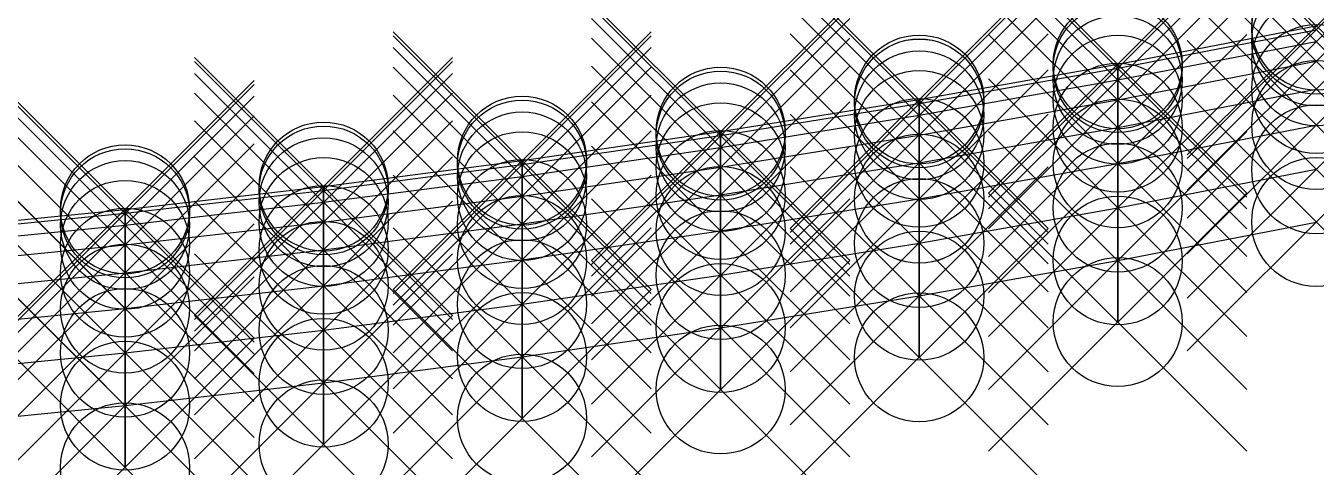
# Model space of a CAD drawing. Header units: inches. Extents: x 0.5 to 40.5, y -2.1 to 1.9.
# Drawn here: x 30.5 to 40.5, y -1.56 to 1.87 of the extents above; entities that cross this region are included whole.
import ezdxf

# ---------------------------------------------------------------- set-up
doc = ezdxf.new("R2010")
doc.units = ezdxf.units.IN
doc.header["$MEASUREMENT"] = 0
doc.header["$PDMODE"] = 35
for name, color, linetype in [('MF_horizontal', 104, 'Continuous'), ('MF_vertical', 44, 'Continuous'), ('NF_Glassload', 150, 'Continuous'), ('NF_RestraintsXYZ', 70, 'Continuous'), ('NF_Windload_01', 40, 'Continuous'), ('NF_Windload_02', 40, 'Continuous'), ('NF_Windload_03', 40, 'Continuous'), ('NF_Windload_04', 40, 'Continuous'), ('NF_Windload_05', 40, 'Continuous'), ('NF_Windload_06', 40, 'Continuous'), ('NF_Windload_07', 40, 'Continuous'), ('NF_Windload_08', 40, 'Continuous'), ('NF_Windload_09', 40, 'Continuous'), ('NF_Windload_10', 40, 'Continuous'), ('NF_Windload_11', 40, 'Continuous'), ('NF_Windload_12', 40, 'Continuous'), ('NF_Windload_13', 40, 'Continuous'), ('NF_Windload_14', 40, 'Continuous'), ('NF_Windload_15', 40, 'Continuous')]:
    doc.layers.add(name, color=color, linetype=linetype)

msp = doc.modelspace()

# ---------------------------------------------------------------- linework, layer by layer
for p, q in [((38.96139655043146, 1.56794819336186, 12.5), (40.4998580888929, 1.866313794463173, 12.5)), ((38.96139655043146, 1.537458772053941, 10.9375), (40.49985808889291, 1.835824373155251, 10.9375)), ((38.96139655043146, 1.537453725637767, 14.0625), (40.49985808889291, 1.83581932673908, 14.0625)), ((38.96139655043146, 1.445813541401176, 9.375), (40.49985808889291, 1.744179142502489, 9.375)), ((38.96139655043146, 1.445808496052049, 15.625), (40.4998580888929, 1.74417409715336, 15.625)), ((37.42293501196992, 1.294278025948638, 12.5), (38.96139655043146, 1.56794819336186, 12.5)), ((37.42293501196992, 1.263788604640718, 10.9375), (38.96139655043146, 1.537458772053941, 10.9375)), ((37.42293501196992, 1.263783558224545, 14.0625), (38.96139655043146, 1.537453725637767, 14.0625)), ((38.96139655043146, 1.292504847512394, 17.1875), (40.4998580888929, 1.590870448613704, 17.1875)), ((38.96139655043146, 1.292500197005294, 7.812499999999999), (40.49985808889291, 1.590865798106607, 7.812499999999998)), ((38.96139655043146, 1.537453725637767, 14.0625), (38.96139655043146, 1.56794819336186, 12.5)), ((38.96139655043146, 1.56794819336186, 12.5), (38.96139655043146, 1.537458772053941, 10.9375)), ((38.96139655043146, 1.537458772053941, 10.9375), (38.96139655043146, 1.445813541401176, 9.375)), ((38.96139655043146, 1.445808496052049, 15.625), (38.96139655043146, 1.537453725637767, 14.0625)), ((37.42293501196992, 1.172143373987954, 9.375), (38.96139655043146, 1.445813541401176, 9.375)), ((37.42293501196992, 1.172138328638827, 15.625), (38.96139655043146, 1.445808496052049, 15.625)), ((38.96139655043146, 1.445813541401176, 9.375), (38.96139655043146, 1.292500197005294, 7.812499999999999)), ((38.96139655043146, 1.292504847512394, 17.1875), (38.96139655043146, 1.445808496052049, 15.625)), ((38.96139655043146, 1.076859971312586, 18.75), (40.4998580888929, 1.375225572413927, 18.74999999999999)), ((38.96139655043146, 1.076840141454617, 6.249999999999998), (40.49985808889291, 1.375205742555961, 6.250000000000003)), ((35.88447347350839, 1.045066440858687, 12.5), (37.42293501196992, 1.294278025948638, 12.5)), ((35.88447347350838, 1.014577019550763, 10.9375), (37.42293501196992, 1.263788604640718, 10.9375)), ((35.88447347350839, 1.014571973134594, 14.0625), (37.42293501196992, 1.263783558224545, 14.0625)), ((37.42293501196992, 1.263783558224545, 14.0625), (37.42293501196992, 1.294278025948638, 12.5)), ((37.42293501196992, 1.294278025948638, 12.5), (37.42293501196992, 1.263788604640718, 10.9375)), ((37.42293501196991, 1.01883468009917, 17.1875), (38.96139655043146, 1.292504847512394, 17.1875)), ((37.42293501196992, 1.018830029592071, 7.812499999999998), (38.96139655043146, 1.292500197005294, 7.812499999999999)), ((37.42293501196992, 1.263788604640718, 10.9375), (37.42293501196992, 1.172143373987954, 9.375)), ((37.42293501196992, 1.172138328638827, 15.625), (37.42293501196992, 1.263783558224545, 14.0625)), ((38.96139655043146, 1.076859971312586, 18.75), (38.96139655043146, 1.292504847512394, 17.1875)), ((38.96139655043146, 1.292500197005294, 7.812499999999999), (38.96139655043146, 1.076840141454617, 6.249999999999998)), ((35.88447347350839, 0.9229317888979998, 9.375), (37.42293501196992, 1.172143373987954, 9.375)), ((35.88447347350839, 0.9229267435488743, 15.625), (37.42293501196992, 1.172138328638827, 15.625)), ((37.42293501196992, 1.172143373987954, 9.375), (37.42293501196992, 1.018830029592071, 7.812499999999998)), ((37.42293501196991, 1.01883468009917, 17.1875), (37.42293501196992, 1.172138328638827, 15.625)), ((34.34601193504683, 0.8201076737447248, 12.5), (35.88447347350839, 1.045066440858687, 12.5)), ((34.34601193504683, 0.7896182524368023, 10.9375), (35.88447347350838, 1.014577019550763, 10.9375)), ((34.34601193504683, 0.7896132060206338, 14.0625), (35.88447347350839, 1.014571973134594, 14.0625)), ((35.88447347350839, 1.014571973134594, 14.0625), (35.88447347350839, 1.045066440858687, 12.5)), ((35.88447347350839, 1.045066440858687, 12.5), (35.88447347350838, 1.014577019550763, 10.9375)), ((35.88447347350839, 0.7696230950092189, 17.1875), (37.42293501196991, 1.01883468009917, 17.1875)), ((35.88447347350837, 0.7696184445021175, 7.812499999999999), (37.42293501196992, 1.018830029592071, 7.812499999999998)), ((35.88447347350838, 1.014577019550763, 10.9375), (35.88447347350839, 0.9229317888979998, 9.375)), ((35.88447347350839, 0.9229267435488743, 15.625), (35.88447347350839, 1.014571973134594, 14.0625)), ((37.42293501196992, 0.8031898038993666, 18.75), (38.96139655043146, 1.076859971312586, 18.75)), ((37.42293501196992, 0.8031699740413968, 6.25), (38.96139655043146, 1.076840141454617, 6.249999999999998)), ((37.42293501196992, 0.8031898038993666, 18.75), (37.42293501196991, 1.01883468009917, 17.1875)), ((37.42293501196992, 1.018830029592071, 7.812499999999998), (37.42293501196992, 0.8031699740413968, 6.25)), ((38.96139655043146, 0.7980870837233455, 20.3125), (40.4998580888929, 1.09645268482489, 20.31249999999996)), ((38.96139655043146, 0.7980591953134807, 4.6875), (40.49985808889291, 1.096424796415021, 4.687500000000044)), ((38.96139655043146, 0.7980870837233455, 20.3125), (38.96139655043146, 1.076859971312586, 18.75)), ((38.96139655043146, 1.076840141454617, 6.249999999999998), (38.96139655043146, 0.7980591953134807, 4.6875)), ((34.34601193504683, 0.6979730217840401, 9.375), (35.88447347350839, 0.9229317888979998, 9.375)), ((34.34601193504683, 0.6979679764349135, 15.625), (35.88447347350839, 0.9229267435488743, 15.625)), ((35.88447347350839, 0.9229317888979998, 9.375), (35.88447347350837, 0.7696184445021175, 7.812499999999999)), ((35.88447347350839, 0.7696230950092189, 17.1875), (35.88447347350839, 0.9229267435488743, 15.625)), ((32.80755039658528, 0.6192258508991032, 12.5), (34.34601193504683, 0.8201076737447248, 12.5)), ((34.34601193504683, 0.7896132060206338, 14.0625), (34.34601193504683, 0.8201076737447248, 12.5)), ((34.34601193504683, 0.8201076737447248, 12.5), (34.34601193504683, 0.7896182524368023, 10.9375)), ((35.88447347350839, 0.5539782188094098, 18.75), (37.42293501196992, 0.8031898038993666, 18.75)), ((35.88447347350838, 0.5539583889514424, 6.249999999999999), (37.42293501196992, 0.8031699740413968, 6.25)), ((37.42293501196992, 0.5244169163101232, 20.3125), (37.42293501196992, 0.8031898038993666, 18.75)), ((37.42293501196992, 0.8031699740413968, 6.25), (37.42293501196992, 0.5243890279002585, 4.6875)), ((32.80755039658528, 0.5887364295911818, 10.9375), (34.34601193504683, 0.7896182524368023, 10.9375)), ((32.80755039658528, 0.5887313831750105, 14.0625), (34.34601193504683, 0.7896132060206338, 14.0625)), ((34.34601193504683, 0.7896182524368023, 10.9375), (34.34601193504683, 0.6979730217840401, 9.375)), ((34.34601193504683, 0.6979679764349135, 15.625), (34.34601193504683, 0.7896132060206338, 14.0625)), ((34.34601193504683, 0.5446643278952559, 17.1875), (35.88447347350839, 0.7696230950092189, 17.1875)), ((34.34601193504683, 0.5446596773881578, 7.812499999999999), (35.88447347350837, 0.7696184445021175, 7.812499999999999)), ((35.88447347350839, 0.5539782188094098, 18.75), (35.88447347350839, 0.7696230950092189, 17.1875)), ((35.88447347350837, 0.7696184445021175, 7.812499999999999), (35.88447347350838, 0.5539583889514424, 6.249999999999999)), ((37.42293501196992, 0.5244169163101232, 20.3125), (38.96139655043146, 0.7980870837233455, 20.3125)), ((37.42293501196992, 0.5243890279002585, 4.6875), (38.96139655043146, 0.7980591953134807, 4.6875)), ((38.96139655043146, 0.4549409035516148, 21.875), (38.96139655043146, 0.7980870837233455, 20.3125)), ((38.96139655043146, 0.7980591953134807, 4.6875), (38.96139655043146, 0.4549175643525927, 3.125)), ((38.96139655043146, 0.4549409035516148, 21.875), (40.4998580888929, 0.7533065046533503, 21.87499999999991)), ((38.96139655043146, 0.4549175643525927, 3.125), (40.4998580888929, 0.7532831654543243, 3.125000000000096)), ((31.26908885812373, 0.4422739681966826, 12.5), (32.80755039658528, 0.6192258508991032, 12.5)), ((32.80755039658528, 0.4970911989384164, 9.375), (34.34601193504683, 0.6979730217840401, 9.375)), ((32.80755039658528, 0.4970861535892905, 15.625), (34.34601193504683, 0.6979679764349135, 15.625)), ((32.80755039658528, 0.5887313831750105, 14.0625), (32.80755039658528, 0.6192258508991032, 12.5)), ((32.80755039658528, 0.6192258508991032, 12.5), (32.80755039658528, 0.5887364295911818, 10.9375)), ((34.34601193504683, 0.6979730217840401, 9.375), (34.34601193504683, 0.5446596773881578, 7.812499999999999)), ((34.34601193504683, 0.5446643278952559, 17.1875), (34.34601193504683, 0.6979679764349135, 15.625)), ((31.26908885812372, 0.4117845468887602, 10.9375), (32.80755039658528, 0.5887364295911818, 10.9375)), ((31.26908885812373, 0.4117795004725913, 14.0625), (32.80755039658528, 0.5887313831750105, 14.0625)), ((32.80755039658528, 0.5887364295911818, 10.9375), (32.80755039658528, 0.4970911989384164, 9.375)), ((32.80755039658528, 0.4970861535892905, 15.625), (32.80755039658528, 0.5887313831750105, 14.0625)), ((32.80755039658528, 0.3437825050496358, 17.1875), (34.34601193504683, 0.5446643278952559, 17.1875)), ((32.80755039658528, 0.3437778545425361, 7.8125), (34.34601193504683, 0.5446596773881578, 7.812499999999999)), ((34.34601193504683, 0.32901945169545, 18.75), (35.88447347350839, 0.5539782188094098, 18.75)), ((34.34601193504683, 0.3289996218374797, 6.249999999999999), (35.88447347350838, 0.5539583889514424, 6.249999999999999)), ((34.34601193504683, 0.32901945169545, 18.75), (34.34601193504683, 0.5446643278952559, 17.1875)), ((34.34601193504683, 0.5446596773881578, 7.812499999999999), (34.34601193504683, 0.3289996218374797, 6.249999999999999)), ((35.88447347350839, 0.275205331220169, 20.3125), (35.88447347350839, 0.5539782188094098, 18.75)), ((35.88447347350838, 0.5539583889514424, 6.249999999999999), (35.88447347350839, 0.2751774428103037, 4.6875)), ((35.88447347350839, 0.275205331220169, 20.3125), (37.42293501196992, 0.5244169163101232, 20.3125)), ((35.88447347350839, 0.2751774428103037, 4.6875), (37.42293501196992, 0.5243890279002585, 4.6875)), ((37.42293501196992, 0.1812707361383916, 21.875), (37.42293501196992, 0.5244169163101232, 20.3125)), ((37.42293501196992, 0.5243890279002585, 4.6875), (37.42293501196992, 0.1812473969393699, 3.125)), ((29.73062731966219, 0.289133032463437, 12.5), (31.26908885812373, 0.4422739681966826, 12.5)), ((29.7306273196622, 0.2586436111555166, 10.9375), (31.26908885812372, 0.4117845468887602, 10.9375)), ((29.73062731966219, 0.2586385647393453, 14.0625), (31.26908885812373, 0.4117795004725913, 14.0625)), ((31.26908885812373, 0.3201393162359969, 9.375), (32.80755039658528, 0.4970911989384164, 9.375)), ((31.26908885812373, 0.3201342708868723, 15.625), (32.80755039658528, 0.4970861535892905, 15.625)), ((31.26908885812373, 0.4117795004725913, 14.0625), (31.26908885812373, 0.4422739681966826, 12.5)), ((31.26908885812373, 0.4422739681966826, 12.5), (31.26908885812372, 0.4117845468887602, 10.9375)), ((31.26908885812372, 0.4117845468887602, 10.9375), (31.26908885812373, 0.3201393162359969, 9.375)), ((31.26908885812373, 0.3201342708868723, 15.625), (31.26908885812373, 0.4117795004725913, 14.0625)), ((32.80755039658528, 0.4970911989384164, 9.375), (32.80755039658528, 0.3437778545425361, 7.8125)), ((32.80755039658528, 0.3437825050496358, 17.1875), (32.80755039658528, 0.4970861535892905, 15.625)), ((37.42293501196992, 0.1812707361383916, 21.875), (38.96139655043146, 0.4549409035516148, 21.875)), ((37.42293501196992, 0.1812473969393699, 3.125), (38.96139655043146, 0.4549175643525927, 3.125)), ((38.96139655043146, 0.045632770795052, 23.4375), (38.96139655043146, 0.4549409035516148, 21.875)), ((38.96139655043146, 0.4549175643525927, 3.125), (38.96139655043146, 0.0456232232258053, 1.5625)), ((29.73062731966219, 0.1669983805027535, 9.375000000000002), (31.26908885812373, 0.3201393162359969, 9.375)), ((29.73062731966219, 0.1669933351536277, 15.625), (31.26908885812373, 0.3201342708868723, 15.625)), ((31.26908885812373, 0.1668306223472151, 17.1875), (32.80755039658528, 0.3437825050496358, 17.1875)), ((31.26908885812372, 0.166825971840116, 7.8125), (32.80755039658528, 0.3437778545425361, 7.8125)), ((31.26908885812373, 0.3201393162359969, 9.375), (31.26908885812372, 0.166825971840116, 7.8125)), ((31.26908885812373, 0.1668306223472151, 17.1875), (31.26908885812373, 0.3201342708868723, 15.625)), ((32.80755039658528, 0.1281376288498285, 18.75), (32.80755039658528, 0.3437825050496358, 17.1875)), ((32.80755039658528, 0.3437778545425361, 7.8125), (32.80755039658527, 0.1281177989918588, 6.249999999999998)), ((32.80755039658528, 0.1281376288498285, 18.75), (34.34601193504683, 0.32901945169545, 18.75)), ((32.80755039658527, 0.1281177989918588, 6.249999999999998), (34.34601193504683, 0.3289996218374797, 6.249999999999999)), ((34.34601193504683, 0.0502465641062075, 20.3125), (34.34601193504683, 0.32901945169545, 18.75)), ((34.34601193504683, 0.3289996218374797, 6.249999999999999), (34.34601193504683, 0.0502186756963428, 4.6875)), ((38.96139655043146, 0.045632770795052, 23.4375), (40.4998580888929, 0.3439983718965165, 23.43749999999996)), ((38.96139655043146, 0.0456232232258053, 1.5625), (40.4998580888929, 0.34398882432727, 1.562500000000041)), ((34.34601193504683, 0.0502465641062075, 20.3125), (35.88447347350839, 0.275205331220169, 20.3125)), ((34.34601193504683, 0.0502186756963428, 4.6875), (35.88447347350839, 0.2751774428103037, 4.6875)), ((35.88447347350839, -0.0679408489515598, 21.875), (35.88447347350839, 0.275205331220169, 20.3125)), ((35.88447347350839, 0.2751774428103037, 4.6875), (35.88447347350839, -0.0679641881505864, 3.125)), ((29.73062731966219, 0.013689686613969, 17.1875), (31.26908885812373, 0.1668306223472151, 17.1875)), ((29.73062731966219, 0.0136850361068715, 7.8125), (31.26908885812372, 0.166825971840116, 7.8125)), ((31.26908885812373, -0.0488142538525915, 18.74999999999999), (31.26908885812373, 0.1668306223472151, 17.1875)), ((31.26908885812372, 0.166825971840116, 7.8125), (31.26908885812373, -0.0488340837105612, 6.249999999999999)), ((31.26908885812373, -0.0488142538525915, 18.74999999999999), (32.80755039658528, 0.1281376288498285, 18.75)), ((31.26908885812373, -0.0488340837105612, 6.249999999999999), (32.80755039658527, 0.1281177989918588, 6.249999999999998)), ((32.80755039658528, -0.1506352587394131, 20.3125), (32.80755039658528, 0.1281376288498285, 18.75)), ((32.80755039658527, 0.1281177989918588, 6.249999999999998), (32.80755039658528, -0.1506631471492787, 4.687499999999998)), ((35.88447347350839, -0.0679408489515598, 21.875), (37.42293501196992, 0.1812707361383916, 21.875)), ((35.88447347350839, -0.0679641881505864, 3.125), (37.42293501196992, 0.1812473969393699, 3.125)), ((37.42293501196992, -0.2280373966181715, 23.4375), (37.42293501196992, 0.1812707361383916, 21.875)), ((37.42293501196992, 0.1812473969393699, 3.125), (37.42293501196992, -0.2280469441874174, 1.5625)), ((32.80755039658528, -0.1506352587394131, 20.3125), (34.34601193504683, 0.0502465641062075, 20.3125)), ((32.80755039658528, -0.1506631471492787, 4.687499999999998), (34.34601193504683, 0.0502186756963428, 4.6875)), ((34.34601193504683, -0.2928996160655232, 21.875), (34.34601193504683, 0.0502465641062075, 20.3125)), ((34.34601193504683, 0.0502186756963428, 4.6875), (34.34601193504682, -0.2929229552645487, 3.125)), ((37.42293501196992, -0.2280373966181715, 23.4375), (38.96139655043146, 0.045632770795052, 23.4375)), ((37.42293501196992, -0.2280469441874174, 1.5625), (38.96139655043146, 0.0456232232258053, 1.5625)), ((38.96139655043146, -0.4322434676062902, 25), (38.96139655043146, 0.045632770795052, 23.4375)), ((38.96139655043146, 0.0456232232258053, 1.5625), (38.96139655043146, -0.4322434676062875)), ((29.73062731966218, -0.2019551895858363, 18.75), (31.26908885812373, -0.0488142538525915, 18.74999999999999)), ((29.73062731966218, -0.2019750194438064, 6.249999999999998), (31.26908885812373, -0.0488340837105612, 6.249999999999999)), ((31.26908885812373, -0.3275871414418324, 20.3125), (31.26908885812373, -0.0488142538525915, 18.74999999999999)), ((31.26908885812373, -0.0488340837105612, 6.249999999999999), (31.26908885812373, -0.3276150298516996, 4.6875)), ((34.34601193504683, -0.2928996160655232, 21.875), (35.88447347350839, -0.0679408489515598, 21.875)), ((34.34601193504682, -0.2929229552645487, 3.125), (35.88447347350839, -0.0679641881505864, 3.125)), ((35.88447347350839, -0.4772489817081271, 23.4375), (35.88447347350839, -0.0679408489515598, 21.875)), ((35.88447347350839, -0.0679641881505864, 3.125), (35.88447347350839, -0.4772585292773725, 1.5625)), ((31.26908885812373, -0.3275871414418324, 20.3125), (32.80755039658528, -0.1506352587394131, 20.3125)), ((31.26908885812373, -0.3276150298516996, 4.6875), (32.80755039658528, -0.1506631471492787, 4.687499999999998)), ((32.80755039658528, -0.4937814389111441, 21.875), (32.80755039658528, -0.1506352587394131, 20.3125)), ((32.80755039658528, -0.1506631471492787, 4.687499999999998), (32.80755039658528, -0.4938047781101693, 3.124999999999999)), ((32.80755039658528, -0.4937814389111441, 21.875), (34.34601193504683, -0.2928996160655232, 21.875)), ((32.80755039658528, -0.4938047781101693, 3.124999999999999), (34.34601193504682, -0.2929229552645487, 3.125)), ((34.34601193504683, -0.7022077488220883, 23.4375), (34.34601193504683, -0.2928996160655232, 21.875)), ((34.34601193504682, -0.2929229552645487, 3.125), (34.34601193504683, -0.7022172963913343, 1.562499999999999)), ((35.88447347350839, -0.4772489817081271, 23.4375), (37.42293501196992, -0.2280373966181715, 23.4375)), ((35.88447347350839, -0.4772585292773725, 1.5625), (37.42293501196992, -0.2280469441874174, 1.5625)), ((37.42293501196992, -0.7059136350195128, 25), (37.42293501196992, -0.2280373966181715, 23.4375)), ((37.42293501196992, -0.2280469441874174, 1.5625), (37.42293501196992, -0.7059136350195117)), ((29.73062731966219, -0.4807280771750792, 20.3125), (31.26908885812373, -0.3275871414418324, 20.3125)), ((29.73062731966218, -0.4807559655849453, 4.687499999999999), (31.26908885812373, -0.3276150298516996, 4.6875)), ((31.26908885812373, -0.670733321613565, 21.875), (31.26908885812373, -0.3275871414418324, 20.3125)), ((31.26908885812373, -0.3276150298516996, 4.6875), (31.26908885812373, -0.670756660812589, 3.125)), ((31.26908885812373, -0.670733321613565, 21.875), (32.80755039658528, -0.4937814389111441, 21.875)), ((31.26908885812373, -0.670756660812589, 3.125), (32.80755039658528, -0.4938047781101693, 3.124999999999999)), ((32.80755039658528, -0.9030895716677081, 23.4375), (32.80755039658528, -0.4937814389111441, 21.875)), ((32.80755039658528, -0.4938047781101693, 3.124999999999999), (32.80755039658528, -0.9030991192369551, 1.562499999999999)), ((34.34601193504683, -0.7022077488220883, 23.4375), (35.88447347350839, -0.4772489817081271, 23.4375)), ((34.34601193504683, -0.7022172963913343, 1.562499999999999), (35.88447347350839, -0.4772585292773725, 1.5625)), ((35.88447347350839, -0.9551252201094687, 25), (35.88447347350839, -0.4772489817081271, 23.4375)), ((35.88447347350839, -0.4772585292773725, 1.5625), (35.88447347350839, -0.9551252201094671)), ((29.73062731966219, -0.8238742573468075, 21.875), (31.26908885812373, -0.670733321613565, 21.875)), ((29.73062731966218, -0.8238975965458347, 3.125), (31.26908885812373, -0.670756660812589, 3.125)), ((31.26908885812373, -1.080041454370129, 23.4375), (31.26908885812373, -0.670733321613565, 21.875)), ((31.26908885812373, -0.670756660812589, 3.125), (31.26908885812372, -1.080051001939375, 1.562499999999999)), ((32.80755039658528, -0.9030895716677081, 23.4375), (34.34601193504683, -0.7022077488220883, 23.4375)), ((32.80755039658528, -0.9030991192369551, 1.562499999999999), (34.34601193504683, -0.7022172963913343, 1.562499999999999)), ((34.34601193504684, -1.18008398722343, 25), (34.34601193504683, -0.7022077488220883, 23.4375)), ((34.34601193504683, -0.7022172963913343, 1.562499999999999), (34.34601193504683, -1.180083987223428)), ((31.26908885812373, -1.080041454370129, 23.4375), (32.80755039658528, -0.9030895716677081, 23.4375)), ((31.26908885812372, -1.080051001939375, 1.562499999999999), (32.80755039658528, -0.9030991192369551, 1.562499999999999)), ((32.80755039658528, -1.380965810069051, 25), (32.80755039658528, -0.9030895716677081, 23.4375)), ((32.80755039658528, -0.9030991192369551, 1.562499999999999), (32.80755039658527, -1.38096581006905)), ((29.73062731966219, -1.233182390103371, 23.4375), (31.26908885812373, -1.080041454370129, 23.4375)), ((29.73062731966219, -1.233191937672621, 1.562499999999999), (31.26908885812372, -1.080051001939375, 1.562499999999999)), ((31.26908885812373, -1.557917692771471, 25), (31.26908885812373, -1.080041454370129, 23.4375)), ((31.26908885812372, -1.080051001939375, 1.562499999999999), (31.26908885812373, -1.557917692771471))]:
    msp.add_line(p, q)
at = {"layer": 'MF_horizontal'}
for p, q in [((38.96139655043146, 1.567948193361872, 12.5), (40.49985808889289, 1.866313794463185, 12.5)), ((38.96139655043146, 1.537458772053953, 10.9375), (40.49985808889291, 1.835824373155263, 10.9375)), ((38.96139655043146, 1.53745372563778, 14.0625), (40.49985808889289, 1.835819326739092, 14.0625)), ((38.96139655043146, 1.445813541401188, 9.375), (40.49985808889291, 1.744179142502501, 9.375)), ((38.96139655043146, 1.445808496052061, 15.625), (40.49985808889289, 1.744174097153373, 15.625)), ((37.42293501196992, 1.29427802594865, 12.5), (38.96139655043146, 1.567948193361872, 12.5)), ((37.42293501196992, 1.26378860464073, 10.9375), (38.96139655043146, 1.537458772053953, 10.9375)), ((37.42293501196992, 1.263783558224558, 14.0625), (38.96139655043146, 1.53745372563778, 14.0625)), ((38.96139655043146, 1.292504847512406, 17.1875), (40.49985808889289, 1.590870448613716, 17.1875)), ((38.96139655043146, 1.292500197005306, 7.812499999999999), (40.49985808889291, 1.590865798106619, 7.812499999999998)), ((37.42293501196992, 1.172143373987966, 9.375), (38.96139655043146, 1.445813541401188, 9.375)), ((37.42293501196992, 1.172138328638839, 15.625), (38.96139655043146, 1.445808496052061, 15.625)), ((38.96139655043146, 1.076859971312598, 18.75), (40.49985808889289, 1.375225572413939, 18.74999999999999)), ((38.96139655043146, 1.076840141454629, 6.249999999999998), (40.49985808889289, 1.375205742555973, 6.250000000000003)), ((35.8844734735084, 1.045066440858699, 12.5), (37.42293501196992, 1.29427802594865, 12.5)), ((35.88447347350836, 1.014577019550775, 10.9375), (37.42293501196992, 1.26378860464073, 10.9375)), ((35.8844734735084, 1.014571973134607, 14.0625), (37.42293501196992, 1.263783558224558, 14.0625)), ((37.42293501196992, 1.018834680099182, 17.1875), (38.96139655043146, 1.292504847512406, 17.1875)), ((37.42293501196992, 1.018830029592083, 7.812499999999998), (38.96139655043146, 1.292500197005306, 7.812499999999999)), ((35.8844734735084, 0.9229317888980121, 9.375), (37.42293501196992, 1.172143373987966, 9.375)), ((35.8844734735084, 0.9229267435488866, 15.625), (37.42293501196992, 1.172138328638839, 15.625)), ((34.34601193504682, 0.8201076737447371, 12.5), (35.8844734735084, 1.045066440858699, 12.5)), ((34.34601193504682, 0.7896182524368145, 10.9375), (35.88447347350836, 1.014577019550775, 10.9375)), ((34.34601193504682, 0.789613206020646, 14.0625), (35.8844734735084, 1.014571973134607, 14.0625)), ((35.8844734735084, 0.7696230950092311, 17.1875), (37.42293501196992, 1.018834680099182, 17.1875)), ((35.88447347350836, 0.7696184445021297, 7.812499999999999), (37.42293501196992, 1.018830029592083, 7.812499999999998)), ((37.42293501196992, 0.8031898038993789, 18.75), (38.96139655043146, 1.076859971312598, 18.75)), ((37.42293501196992, 0.803169974041409, 6.25), (38.96139655043146, 1.076840141454629, 6.249999999999998)), ((38.96139655043146, 0.7980870837233577, 20.3125), (40.49985808889289, 1.096452684824902, 20.31249999999996)), ((38.96139655043146, 0.7980591953134929, 4.6875), (40.49985808889291, 1.096424796415033, 4.687500000000044)), ((34.34601193504682, 0.6979730217840523, 9.375), (35.8844734735084, 0.9229317888980121, 9.375)), ((34.34601193504682, 0.6979679764349257, 15.625), (35.8844734735084, 0.9229267435488866, 15.625)), ((32.80755039658527, 0.6192258508991153, 12.5), (34.34601193504682, 0.8201076737447371, 12.5)), ((35.8844734735084, 0.553978218809422, 18.75), (37.42293501196992, 0.8031898038993789, 18.75)), ((35.88447347350836, 0.5539583889514546, 6.249999999999999), (37.42293501196992, 0.803169974041409, 6.25)), ((32.80755039658527, 0.588736429591194, 10.9375), (34.34601193504682, 0.7896182524368145, 10.9375)), ((32.80755039658527, 0.5887313831750227, 14.0625), (34.34601193504682, 0.789613206020646, 14.0625)), ((34.34601193504682, 0.5446643278952682, 17.1875), (35.8844734735084, 0.7696230950092311, 17.1875)), ((34.34601193504682, 0.54465967738817, 7.812499999999999), (35.88447347350836, 0.7696184445021297, 7.812499999999999)), ((37.42293501196992, 0.5244169163101354, 20.3125), (38.96139655043146, 0.7980870837233577, 20.3125)), ((37.42293501196992, 0.5243890279002708, 4.6875), (38.96139655043146, 0.7980591953134929, 4.6875)), ((38.96139655043146, 0.454940903551627, 21.875), (40.49985808889289, 0.7533065046533625, 21.87499999999991)), ((38.96139655043146, 0.4549175643526049, 3.125), (40.49985808889289, 0.7532831654543366, 3.125000000000096)), ((31.26908885812373, 0.4422739681966949, 12.5), (32.80755039658527, 0.6192258508991153, 12.5)), ((32.80755039658527, 0.4970911989384286, 9.375), (34.34601193504682, 0.6979730217840523, 9.375)), ((32.80755039658527, 0.4970861535893027, 15.625), (34.34601193504682, 0.6979679764349257, 15.625)), ((31.26908885812373, 0.4117845468887725, 10.9375), (32.80755039658527, 0.588736429591194, 10.9375)), ((31.26908885812373, 0.4117795004726035, 14.0625), (32.80755039658527, 0.5887313831750227, 14.0625)), ((32.80755039658527, 0.343782505049648, 17.1875), (34.34601193504682, 0.5446643278952682, 17.1875)), ((32.80755039658527, 0.3437778545425483, 7.8125), (34.34601193504682, 0.54465967738817, 7.812499999999999)), ((34.34601193504682, 0.3290194516954622, 18.75), (35.8844734735084, 0.553978218809422, 18.75)), ((34.34601193504682, 0.3289996218374918, 6.249999999999999), (35.88447347350836, 0.5539583889514546, 6.249999999999999)), ((35.8844734735084, 0.2752053312201812, 20.3125), (37.42293501196992, 0.5244169163101354, 20.3125)), ((35.8844734735084, 0.2751774428103158, 4.6875), (37.42293501196992, 0.5243890279002708, 4.6875)), ((29.73062731966218, 0.2891330324634491, 12.5), (31.26908885812373, 0.4422739681966949, 12.5)), ((29.73062731966221, 0.2586436111555288, 10.9375), (31.26908885812373, 0.4117845468887725, 10.9375)), ((29.73062731966218, 0.2586385647393575, 14.0625), (31.26908885812373, 0.4117795004726035, 14.0625)), ((31.26908885812373, 0.3201393162360091, 9.375), (32.80755039658527, 0.4970911989384286, 9.375)), ((31.26908885812373, 0.3201342708868845, 15.625), (32.80755039658527, 0.4970861535893027, 15.625)), ((37.42293501196992, 0.1812707361384038, 21.875), (38.96139655043146, 0.454940903551627, 21.875)), ((37.42293501196992, 0.181247396939382, 3.125), (38.96139655043146, 0.4549175643526049, 3.125)), ((29.73062731966218, 0.1669983805027657, 9.375000000000002), (31.26908885812373, 0.3201393162360091, 9.375)), ((29.73062731966218, 0.1669933351536399, 15.625), (31.26908885812373, 0.3201342708868845, 15.625)), ((31.26908885812373, 0.1668306223472273, 17.1875), (32.80755039658527, 0.343782505049648, 17.1875)), ((31.26908885812373, 0.1668259718401282, 7.8125), (32.80755039658527, 0.3437778545425483, 7.8125)), ((32.80755039658527, 0.1281376288498407, 18.75), (34.34601193504682, 0.3290194516954622, 18.75)), ((32.80755039658527, 0.128117798991871, 6.249999999999998), (34.34601193504682, 0.3289996218374918, 6.249999999999999)), ((38.96139655043146, 0.0456327707950642, 23.4375), (40.49985808889289, 0.3439983718965287, 23.43749999999996)), ((38.96139655043146, 0.0456232232258175, 1.5625), (40.49985808889289, 0.3439888243272822, 1.562500000000041)), ((34.34601193504682, 0.0502465641062196, 20.3125), (35.8844734735084, 0.2752053312201812, 20.3125)), ((34.34601193504682, 0.050218675696355, 4.6875), (35.8844734735084, 0.2751774428103158, 4.6875)), ((29.73062731966218, 0.0136896866139811, 17.1875), (31.26908885812373, 0.1668306223472273, 17.1875)), ((29.73062731966218, 0.0136850361068837, 7.8125), (31.26908885812373, 0.1668259718401282, 7.8125)), ((31.26908885812373, -0.0488142538525793, 18.74999999999999), (32.80755039658527, 0.1281376288498407, 18.75)), ((31.26908885812373, -0.048834083710549, 6.249999999999999), (32.80755039658527, 0.128117798991871, 6.249999999999998)), ((35.8844734735084, -0.0679408489515476, 21.875), (37.42293501196992, 0.1812707361384038, 21.875)), ((35.8844734735084, -0.0679641881505742, 3.125), (37.42293501196992, 0.181247396939382, 3.125)), ((32.80755039658527, -0.1506352587394009, 20.3125), (34.34601193504682, 0.0502465641062196, 20.3125)), ((32.80755039658527, -0.1506631471492665, 4.687499999999998), (34.34601193504682, 0.050218675696355, 4.6875)), ((37.42293501196992, -0.2280373966181593, 23.4375), (38.96139655043146, 0.0456327707950642, 23.4375)), ((37.42293501196992, -0.2280469441874052, 1.5625), (38.96139655043146, 0.0456232232258175, 1.5625)), ((29.73062731966218, -0.2019551895858241, 18.75), (31.26908885812373, -0.0488142538525793, 18.74999999999999)), ((29.73062731966218, -0.2019750194437942, 6.249999999999998), (31.26908885812373, -0.048834083710549, 6.249999999999999)), ((34.34601193504682, -0.2928996160655109, 21.875), (35.8844734735084, -0.0679408489515476, 21.875)), ((34.34601193504682, -0.2929229552645366, 3.125), (35.8844734735084, -0.0679641881505742, 3.125)), ((31.26908885812373, -0.3275871414418202, 20.3125), (32.80755039658527, -0.1506352587394009, 20.3125)), ((31.26908885812373, -0.3276150298516875, 4.6875), (32.80755039658527, -0.1506631471492665, 4.687499999999998)), ((32.80755039658527, -0.4937814389111319, 21.875), (34.34601193504682, -0.2928996160655109, 21.875)), ((32.80755039658527, -0.4938047781101571, 3.124999999999999), (34.34601193504682, -0.2929229552645366, 3.125)), ((35.8844734735084, -0.4772489817081148, 23.4375), (37.42293501196992, -0.2280373966181593, 23.4375)), ((35.8844734735084, -0.4772585292773602, 1.5625), (37.42293501196992, -0.2280469441874052, 1.5625)), ((29.73062731966218, -0.480728077175067, 20.3125), (31.26908885812373, -0.3275871414418202, 20.3125)), ((29.73062731966218, -0.4807559655849331, 4.687499999999999), (31.26908885812373, -0.3276150298516875, 4.6875)), ((31.26908885812373, -0.6707333216135528, 21.875), (32.80755039658527, -0.4937814389111319, 21.875)), ((31.26908885812373, -0.6707566608125767, 3.125), (32.80755039658527, -0.4938047781101571, 3.124999999999999)), ((34.34601193504682, -0.7022077488220761, 23.4375), (35.8844734735084, -0.4772489817081148, 23.4375)), ((34.34601193504682, -0.7022172963913222, 1.562499999999999), (35.8844734735084, -0.4772585292773602, 1.5625)), ((29.73062731966218, -0.8238742573467952, 21.875), (31.26908885812373, -0.6707333216135528, 21.875)), ((29.73062731966218, -0.8238975965458227, 3.125), (31.26908885812373, -0.6707566608125767, 3.125)), ((32.80755039658527, -0.9030895716676958, 23.4375), (34.34601193504682, -0.7022077488220761, 23.4375)), ((32.80755039658527, -0.9030991192369429, 1.562499999999999), (34.34601193504682, -0.7022172963913222, 1.562499999999999)), ((31.26908885812373, -1.080041454370117, 23.4375), (32.80755039658527, -0.9030895716676958, 23.4375)), ((31.26908885812373, -1.080051001939363, 1.562499999999999), (32.80755039658527, -0.9030991192369429, 1.562499999999999)), ((29.73062731966218, -1.233182390103359, 23.4375), (31.26908885812373, -1.080041454370117, 23.4375)), ((29.73062731966218, -1.233191937672609, 1.562499999999999), (31.26908885812373, -1.080051001939363, 1.562499999999999))]:
    msp.add_line(p, q, dxfattribs=at)
at = {"layer": 'MF_vertical'}
for p, q in [((38.96139655043146, 1.537453725637773, 14.0625), (38.96139655043146, 1.567948193361866, 12.5)), ((38.96139655043146, 1.567948193361866, 12.5), (38.96139655043146, 1.537458772053947, 10.9375)), ((38.96139655043146, 1.537458772053947, 10.9375), (38.96139655043146, 1.445813541401182, 9.375)), ((38.96139655043146, 1.445808496052055, 15.625), (38.96139655043146, 1.537453725637773, 14.0625)), ((38.96139655043146, 1.445813541401182, 9.375), (38.96139655043146, 1.2925001970053, 7.812499999999999)), ((38.96139655043146, 1.2925048475124, 17.1875), (38.96139655043146, 1.445808496052055, 15.625)), ((37.42293501196992, 1.263783558224551, 14.0625), (37.42293501196992, 1.294278025948644, 12.5)), ((37.42293501196992, 1.294278025948644, 12.5), (37.42293501196992, 1.263788604640724, 10.9375)), ((37.42293501196992, 1.263788604640724, 10.9375), (37.42293501196992, 1.17214337398796, 9.375)), ((37.42293501196992, 1.172138328638833, 15.625), (37.42293501196992, 1.263783558224551, 14.0625)), ((38.96139655043146, 1.076859971312592, 18.75), (38.96139655043146, 1.2925048475124, 17.1875)), ((38.96139655043146, 1.2925001970053, 7.812499999999999), (38.96139655043146, 1.076840141454623, 6.249999999999998)), ((37.42293501196992, 1.17214337398796, 9.375), (37.42293501196992, 1.018830029592077, 7.812499999999998)), ((37.42293501196992, 1.018834680099176, 17.1875), (37.42293501196992, 1.172138328638833, 15.625)), ((35.8844734735084, 1.0145719731346, 14.0625), (35.8844734735084, 1.045066440858693, 12.5)), ((35.8844734735084, 1.045066440858693, 12.5), (35.88447347350839, 1.014577019550769, 10.9375)), ((35.88447347350839, 1.014577019550769, 10.9375), (35.8844734735084, 0.9229317888980059, 9.375)), ((35.8844734735084, 0.9229267435488804, 15.625), (35.8844734735084, 1.0145719731346, 14.0625)), ((37.42293501196992, 0.8031898038993727, 18.75), (37.42293501196992, 1.018834680099176, 17.1875)), ((37.42293501196992, 1.018830029592077, 7.812499999999998), (37.42293501196992, 0.8031699740414028, 6.25)), ((38.96139655043146, 0.7980870837233515, 20.3125), (38.96139655043146, 1.076859971312592, 18.75)), ((38.96139655043146, 1.076840141454623, 6.249999999999998), (38.96139655043146, 0.7980591953134867, 4.6875)), ((35.8844734735084, 0.9229317888980059, 9.375), (35.88447347350837, 0.7696184445021235, 7.812499999999999)), ((35.8844734735084, 0.7696230950092249, 17.1875), (35.8844734735084, 0.9229267435488804, 15.625)), ((34.34601193504683, 0.7896132060206398, 14.0625), (34.34601193504683, 0.8201076737447309, 12.5)), ((34.34601193504683, 0.8201076737447309, 12.5), (34.34601193504683, 0.7896182524368083, 10.9375)), ((37.42293501196992, 0.5244169163101291, 20.3125), (37.42293501196992, 0.8031898038993727, 18.75)), ((37.42293501196992, 0.8031699740414028, 6.25), (37.42293501196992, 0.5243890279002646, 4.6875)), ((34.34601193504683, 0.7896182524368083, 10.9375), (34.34601193504683, 0.6979730217840461, 9.375)), ((34.34601193504683, 0.6979679764349195, 15.625), (34.34601193504683, 0.7896132060206398, 14.0625)), ((35.8844734735084, 0.5539782188094158, 18.75), (35.8844734735084, 0.7696230950092249, 17.1875)), ((35.88447347350837, 0.7696184445021235, 7.812499999999999), (35.88447347350839, 0.5539583889514484, 6.249999999999999)), ((38.96139655043146, 0.4549409035516208, 21.875), (38.96139655043146, 0.7980870837233515, 20.3125)), ((38.96139655043146, 0.7980591953134867, 4.6875), (38.96139655043146, 0.4549175643525987, 3.125)), ((32.80755039658528, 0.5887313831750165, 14.0625), (32.80755039658528, 0.6192258508991091, 12.5)), ((32.80755039658528, 0.6192258508991091, 12.5), (32.80755039658528, 0.5887364295911878, 10.9375)), ((34.34601193504683, 0.6979730217840461, 9.375), (34.34601193504683, 0.5446596773881638, 7.812499999999999)), ((34.34601193504683, 0.544664327895262, 17.1875), (34.34601193504683, 0.6979679764349195, 15.625)), ((32.80755039658528, 0.5887364295911878, 10.9375), (32.80755039658528, 0.4970911989384224, 9.375)), ((32.80755039658528, 0.4970861535892964, 15.625), (32.80755039658528, 0.5887313831750165, 14.0625)), ((34.34601193504683, 0.329019451695456, 18.75), (34.34601193504683, 0.544664327895262, 17.1875)), ((34.34601193504683, 0.5446596773881638, 7.812499999999999), (34.34601193504683, 0.3289996218374856, 6.249999999999999)), ((35.8844734735084, 0.275205331220175, 20.3125), (35.8844734735084, 0.5539782188094158, 18.75)), ((35.88447347350839, 0.5539583889514484, 6.249999999999999), (35.8844734735084, 0.2751774428103096, 4.6875)), ((37.42293501196992, 0.1812707361383976, 21.875), (37.42293501196992, 0.5244169163101291, 20.3125)), ((37.42293501196992, 0.5243890279002646, 4.6875), (37.42293501196992, 0.1812473969393759, 3.125)), ((31.26908885812373, 0.4117795004725973, 14.0625), (31.26908885812373, 0.4422739681966887, 12.5)), ((31.26908885812373, 0.4422739681966887, 12.5), (31.26908885812373, 0.4117845468887662, 10.9375)), ((31.26908885812373, 0.4117845468887662, 10.9375), (31.26908885812373, 0.3201393162360029, 9.375)), ((31.26908885812373, 0.3201342708868783, 15.625), (31.26908885812373, 0.4117795004725973, 14.0625)), ((32.80755039658528, 0.4970911989384224, 9.375), (32.80755039658528, 0.3437778545425422, 7.8125)), ((32.80755039658528, 0.3437825050496418, 17.1875), (32.80755039658528, 0.4970861535892964, 15.625)), ((38.96139655043146, 0.045632770795058, 23.4375), (38.96139655043146, 0.4549409035516208, 21.875)), ((38.96139655043146, 0.4549175643525987, 3.125), (38.96139655043146, 0.0456232232258113, 1.5625)), ((31.26908885812373, 0.3201393162360029, 9.375), (31.26908885812373, 0.1668259718401221, 7.8125)), ((31.26908885812373, 0.1668306223472211, 17.1875), (31.26908885812373, 0.3201342708868783, 15.625)), ((32.80755039658528, 0.1281376288498345, 18.75), (32.80755039658528, 0.3437825050496418, 17.1875)), ((32.80755039658528, 0.3437778545425422, 7.8125), (32.80755039658528, 0.1281177989918648, 6.249999999999998)), ((34.34601193504683, 0.0502465641062135, 20.3125), (34.34601193504683, 0.329019451695456, 18.75)), ((34.34601193504683, 0.3289996218374856, 6.249999999999999), (34.34601193504683, 0.0502186756963488, 4.6875)), ((35.8844734735084, -0.0679408489515538, 21.875), (35.8844734735084, 0.275205331220175, 20.3125)), ((35.8844734735084, 0.2751774428103096, 4.6875), (35.8844734735084, -0.0679641881505804, 3.125)), ((31.26908885812373, -0.0488142538525854, 18.74999999999999), (31.26908885812373, 0.1668306223472211, 17.1875)), ((31.26908885812373, 0.1668259718401221, 7.8125), (31.26908885812373, -0.0488340837105552, 6.249999999999999)), ((32.80755039658528, -0.1506352587394071, 20.3125), (32.80755039658528, 0.1281376288498345, 18.75)), ((32.80755039658528, 0.1281177989918648, 6.249999999999998), (32.80755039658528, -0.1506631471492726, 4.687499999999998)), ((37.42293501196992, -0.2280373966181655, 23.4375), (37.42293501196992, 0.1812707361383976, 21.875)), ((37.42293501196992, 0.1812473969393759, 3.125), (37.42293501196992, -0.2280469441874114, 1.5625)), ((34.34601193504683, -0.2928996160655172, 21.875), (34.34601193504683, 0.0502465641062135, 20.3125)), ((34.34601193504683, 0.0502186756963488, 4.6875), (34.34601193504683, -0.2929229552645427, 3.125)), ((38.96139655043146, -0.4322434676062842, 25), (38.96139655043146, 0.045632770795058, 23.4375)), ((38.96139655043146, 0.0456232232258113, 1.5625), (38.96139655043146, -0.4322434676062814)), ((31.26908885812373, -0.3275871414418265, 20.3125), (31.26908885812373, -0.0488142538525854, 18.74999999999999)), ((31.26908885812373, -0.0488340837105552, 6.249999999999999), (31.26908885812373, -0.3276150298516935, 4.6875)), ((35.8844734735084, -0.477248981708121, 23.4375), (35.8844734735084, -0.0679408489515538, 21.875)), ((35.8844734735084, -0.0679641881505804, 3.125), (35.8844734735084, -0.4772585292773665, 1.5625)), ((32.80755039658528, -0.493781438911138, 21.875), (32.80755039658528, -0.1506352587394071, 20.3125)), ((32.80755039658528, -0.1506631471492726, 4.687499999999998), (32.80755039658528, -0.4938047781101634, 3.124999999999999)), ((34.34601193504683, -0.7022077488220823, 23.4375), (34.34601193504683, -0.2928996160655172, 21.875)), ((34.34601193504683, -0.2929229552645427, 3.125), (34.34601193504683, -0.7022172963913283, 1.562499999999999)), ((37.42293501196992, -0.7059136350195069, 25), (37.42293501196992, -0.2280373966181655, 23.4375)), ((37.42293501196992, -0.2280469441874114, 1.5625), (37.42293501196992, -0.7059136350195055)), ((31.26908885812373, -0.670733321613559, 21.875), (31.26908885812373, -0.3275871414418265, 20.3125)), ((31.26908885812373, -0.3276150298516935, 4.6875), (31.26908885812373, -0.6707566608125829, 3.125)), ((32.80755039658528, -0.903089571667702, 23.4375), (32.80755039658528, -0.493781438911138, 21.875)), ((32.80755039658528, -0.4938047781101634, 3.124999999999999), (32.80755039658528, -0.9030991192369491, 1.562499999999999)), ((35.8844734735084, -0.9551252201094627, 25), (35.8844734735084, -0.477248981708121, 23.4375)), ((35.8844734735084, -0.4772585292773665, 1.5625), (35.8844734735084, -0.9551252201094611)), ((31.26908885812373, -1.080041454370123, 23.4375), (31.26908885812373, -0.670733321613559, 21.875)), ((31.26908885812373, -0.6707566608125829, 3.125), (31.26908885812373, -1.080051001939369, 1.562499999999999)), ((34.34601193504685, -1.180083987223424, 25), (34.34601193504683, -0.7022077488220823, 23.4375)), ((34.34601193504683, -0.7022172963913283, 1.562499999999999), (34.34601193504683, -1.180083987223422)), ((32.80755039658528, -1.380965810069045, 25), (32.80755039658528, -0.903089571667702, 23.4375)), ((32.80755039658528, -0.9030991192369491, 1.562499999999999), (32.80755039658528, -1.380965810069044)), ((31.26908885812373, -1.557917692771465, 25), (31.26908885812373, -1.080041454370123, 23.4375)), ((31.26908885812373, -1.080051001939369, 1.562499999999999), (31.26908885812373, -1.557917692771465))]:
    msp.add_line(p, q, dxfattribs=at)
at = {"layer": 'NF_Glassload'}
for p in [(38.96139655043146, 1.567948193361875, 12.5), (38.96139655043146, 1.537458772053953, 10.9375), (38.96139655043146, 1.53745372563778, 14.0625), (38.96139655043146, 1.445813541401188, 9.375), (38.96139655043146, 1.445808496052062, 15.625), (37.42293501196992, 1.294278025948653, 12.5), (37.42293501196992, 1.26378860464073, 10.9375), (37.42293501196992, 1.263783558224558, 14.0625), (38.96139655043146, 1.292504847512406, 17.1875), (38.96139655043146, 1.292500197005307, 7.812499999999999), (37.42293501196992, 1.172143373987966, 9.375), (37.42293501196992, 1.17213832863884, 15.625), (35.8844734735084, 1.045066440858701, 12.5), (35.88447347350838, 1.014577019550775, 10.9375), (35.8844734735084, 1.014571973134607, 14.0625), (37.42293501196991, 1.018834680099182, 17.1875), (37.42293501196992, 1.018830029592085, 7.812499999999998), (38.96139655043146, 1.076859971312599, 18.75), (38.96139655043146, 1.07684014145463, 6.249999999999998), (35.8844734735084, 0.9229317888980126, 9.375), (35.8844734735084, 0.9229267435488872, 15.625), (34.34601193504682, 0.8201076737447396, 12.5), (37.42293501196992, 0.8031898038993798, 18.75), (37.42293501196992, 0.8031699740414099, 6.25), (34.34601193504682, 0.789618252436814, 10.9375), (34.34601193504682, 0.7896132060206466, 14.0625), (35.8844734735084, 0.7696230950092314, 17.1875), (35.88447347350836, 0.7696184445021311, 7.812499999999999), (38.96139655043146, 0.7980870837233587, 20.3125), (38.96139655043146, 0.7980591953134939, 4.6875), (32.80755039658527, 0.6192258508991177, 12.5), (34.34601193504682, 0.6979730217840528, 9.375), (34.34601193504682, 0.6979679764349263, 15.625), (32.80755039658527, 0.5887364295911937, 10.9375), (32.80755039658527, 0.5887313831750233, 14.0625), (34.34601193504682, 0.5446643278952683, 17.1875), (34.34601193504682, 0.5446596773881714, 7.812499999999999), (35.8844734735084, 0.553978218809423, 18.75), (35.88447347350838, 0.5539583889514555, 6.249999999999999), (37.42293501196992, 0.5244169163101363, 20.3125), (37.42293501196992, 0.5243890279002718, 4.6875), (31.26908885812373, 0.4422739681966973, 12.5), (31.26908885812373, 0.411784546888772, 10.9375), (31.26908885812373, 0.411779500472604, 14.0625), (32.80755039658527, 0.4970911989384291, 9.375), (32.80755039658527, 0.4970861535893033, 15.625), (38.96139655043148, 0.4549409035516343, 21.875), (38.96139655043146, 0.4549175643526063, 3.125), (31.26908885812373, 0.3201393162360095, 9.375), (31.26908885812373, 0.3201342708868851, 15.625), (32.80755039658527, 0.3437825050496483, 17.1875), (32.80755039658527, 0.3437778545425496, 7.8125), (34.34601193504682, 0.3290194516954632, 18.75), (34.34601193504682, 0.3289996218374927, 6.249999999999999), (35.8844734735084, 0.2752053312201822, 20.3125), (35.8844734735084, 0.2751774428103169, 4.6875), (31.26908885812373, 0.1668306223472276, 17.1875), (31.26908885812373, 0.1668259718401296, 7.8125), (32.80755039658527, 0.1281376288498417, 18.75), (32.80755039658527, 0.1281177989918719, 6.249999999999998), (37.42293501196993, 0.1812707361384111, 21.875), (37.42293501196992, 0.1812473969393834, 3.125), (34.34601193504682, 0.0502465641062207, 20.3125), (34.34601193504682, 0.050218675696356, 4.6875), (38.96139655043146, 0.0456327707950652, 23.4375), (38.96139655043146, 0.0456232232258185, 1.5625), (31.26908885812373, -0.0488142538525783, 18.74999999999999), (31.26908885812373, -0.0488340837105481, 6.249999999999999), (35.8844734735084, -0.0679408489515402, 21.875), (35.8844734735084, -0.0679641881505729, 3.125), (32.80755039658527, -0.1506352587393999, 20.3125), (32.80755039658527, -0.1506631471492655, 4.687499999999998), (34.34601193504685, -0.2928996160655037, 21.875), (34.34601193504682, -0.2929229552645352, 3.125), (37.42293501196992, -0.2280373966181583, 23.4375), (37.42293501196992, -0.2280469441874042, 1.5625), (31.26908885812373, -0.3275871414418192, 20.3125), (31.26908885812373, -0.3276150298516864, 4.6875), (32.8075503965853, -0.4937814389111245, 21.875), (32.80755039658527, -0.4938047781101558, 3.124999999999999), (35.8844734735084, -0.4772489817081138, 23.4375), (35.8844734735084, -0.4772585292773593, 1.5625), (31.26908885812374, -0.6707333216135454, 21.875), (31.26908885812373, -0.6707566608125753, 3.125), (34.34601193504682, -0.7022077488220752, 23.4375), (34.34601193504682, -0.7022172963913212, 1.562499999999999), (32.80755039658527, -0.9030895716676948, 23.4375), (32.80755039658527, -0.9030991192369417, 1.562499999999999), (31.26908885812373, -1.080041454370116, 23.4375), (31.26908885812373, -1.080051001939362, 1.562499999999999)]:
    msp.add_point(p, dxfattribs=at)
at = {"layer": 'NF_RestraintsXYZ'}
for p in [(40.4998580888929, 1.866313794463173, 12.5), (40.49985808889291, 1.835824373155251, 10.9375), (40.49985808889291, 1.83581932673908, 14.0625), (40.49985808889291, 1.744179142502489, 9.375), (40.4998580888929, 1.74417409715336, 15.625), (40.4998580888929, 1.590870448613704, 17.1875), (40.49985808889291, 1.590865798106607, 7.812499999999998), (40.4998580888929, 1.375225572413927, 18.74999999999999), (40.49985808889291, 1.375205742555961, 6.250000000000003), (40.4998580888929, 1.09645268482489, 20.31249999999996), (40.49985808889291, 1.096424796415021, 4.687500000000044), (40.4998580888929, 0.7533065046533503, 21.87499999999991), (40.4998580888929, 0.7532831654543243, 3.125000000000096), (40.4998580888929, 0.3439983718965165, 23.43749999999996), (40.4998580888929, 0.34398882432727, 1.562500000000041), (38.96139655043146, -0.4322434676062902, 25), (38.96139655043146, -0.4322434676062875), (37.42293501196992, -0.7059136350195128, 25), (37.42293501196992, -0.7059136350195117), (35.88447347350839, -0.9551252201094687, 25), (35.88447347350839, -0.9551252201094671), (34.34601193504684, -1.18008398722343, 25), (34.34601193504683, -1.180083987223428), (32.80755039658528, -1.380965810069051, 25), (32.80755039658527, -1.38096581006905), (31.26908885812373, -1.557917692771471, 25), (31.26908885812373, -1.557917692771471)]:
    msp.add_point(p, dxfattribs=at)
at = {"layer": 'NF_Windload_01'}
for p in [(38.96139655043146, 0.0456232232258185, 1.5625), (37.42293501196992, -0.2280469441874042, 1.5625), (35.8844734735084, -0.4772585292773593, 1.5625), (34.34601193504682, -0.7022172963913212, 1.562499999999999), (32.80755039658527, -0.9030991192369417, 1.562499999999999), (31.26908885812373, -1.080051001939362, 1.562499999999999)]:
    msp.add_point(p, dxfattribs=at)
at = {"layer": 'NF_Windload_02'}
for p in [(38.96139655043146, 0.4549175643526063, 3.125), (37.42293501196992, 0.1812473969393834, 3.125), (35.8844734735084, -0.0679641881505729, 3.125), (34.34601193504682, -0.2929229552645352, 3.125), (32.80755039658527, -0.4938047781101558, 3.124999999999999), (31.26908885812373, -0.6707566608125753, 3.125)]:
    msp.add_point(p, dxfattribs=at)
at = {"layer": 'NF_Windload_03'}
for p in [(38.96139655043146, 0.7980591953134939, 4.6875), (37.42293501196992, 0.5243890279002718, 4.6875), (35.8844734735084, 0.2751774428103169, 4.6875), (34.34601193504682, 0.050218675696356, 4.6875), (32.80755039658527, -0.1506631471492655, 4.687499999999998), (31.26908885812373, -0.3276150298516864, 4.6875)]:
    msp.add_point(p, dxfattribs=at)
at = {"layer": 'NF_Windload_04'}
for p in [(38.96139655043146, 1.07684014145463, 6.249999999999998), (37.42293501196992, 0.8031699740414099, 6.25), (35.88447347350838, 0.5539583889514555, 6.249999999999999), (34.34601193504682, 0.3289996218374927, 6.249999999999999), (32.80755039658527, 0.1281177989918719, 6.249999999999998), (31.26908885812373, -0.0488340837105481, 6.249999999999999)]:
    msp.add_point(p, dxfattribs=at)
at = {"layer": 'NF_Windload_05'}
for p in [(38.96139655043146, 1.292500197005307, 7.812499999999999), (37.42293501196992, 1.018830029592085, 7.812499999999998), (35.88447347350836, 0.7696184445021311, 7.812499999999999), (34.34601193504682, 0.5446596773881714, 7.812499999999999), (32.80755039658527, 0.3437778545425496, 7.8125), (31.26908885812373, 0.1668259718401296, 7.8125)]:
    msp.add_point(p, dxfattribs=at)
at = {"layer": 'NF_Windload_06'}
for p in [(38.96139655043146, 1.445813541401188, 9.375), (37.42293501196992, 1.172143373987966, 9.375), (35.8844734735084, 0.9229317888980126, 9.375), (34.34601193504682, 0.6979730217840528, 9.375), (32.80755039658527, 0.4970911989384291, 9.375), (31.26908885812373, 0.3201393162360095, 9.375)]:
    msp.add_point(p, dxfattribs=at)
at = {"layer": 'NF_Windload_07'}
for p in [(38.96139655043146, 1.537458772053953, 10.9375), (37.42293501196992, 1.26378860464073, 10.9375), (35.88447347350838, 1.014577019550775, 10.9375), (34.34601193504682, 0.789618252436814, 10.9375), (32.80755039658527, 0.5887364295911937, 10.9375), (31.26908885812373, 0.411784546888772, 10.9375)]:
    msp.add_point(p, dxfattribs=at)
at = {"layer": 'NF_Windload_08'}
for p in [(38.96139655043146, 1.567948193361875, 12.5), (37.42293501196992, 1.294278025948653, 12.5), (35.8844734735084, 1.045066440858701, 12.5), (34.34601193504682, 0.8201076737447396, 12.5), (32.80755039658527, 0.6192258508991177, 12.5), (31.26908885812373, 0.4422739681966973, 12.5)]:
    msp.add_point(p, dxfattribs=at)
at = {"layer": 'NF_Windload_09'}
for p in [(38.96139655043146, 1.53745372563778, 14.0625), (37.42293501196992, 1.263783558224558, 14.0625), (35.8844734735084, 1.014571973134607, 14.0625), (34.34601193504682, 0.7896132060206466, 14.0625), (32.80755039658527, 0.5887313831750233, 14.0625), (31.26908885812373, 0.411779500472604, 14.0625)]:
    msp.add_point(p, dxfattribs=at)
at = {"layer": 'NF_Windload_10'}
for p in [(38.96139655043146, 1.445808496052062, 15.625), (37.42293501196992, 1.17213832863884, 15.625), (35.8844734735084, 0.9229267435488872, 15.625), (34.34601193504682, 0.6979679764349263, 15.625), (32.80755039658527, 0.4970861535893033, 15.625), (31.26908885812373, 0.3201342708868851, 15.625)]:
    msp.add_point(p, dxfattribs=at)
at = {"layer": 'NF_Windload_11'}
for p in [(38.96139655043146, 1.292504847512406, 17.1875), (37.42293501196991, 1.018834680099182, 17.1875), (35.8844734735084, 0.7696230950092314, 17.1875), (34.34601193504682, 0.5446643278952683, 17.1875), (32.80755039658527, 0.3437825050496483, 17.1875), (31.26908885812373, 0.1668306223472276, 17.1875)]:
    msp.add_point(p, dxfattribs=at)
at = {"layer": 'NF_Windload_12'}
for p in [(38.96139655043146, 1.076859971312599, 18.75), (37.42293501196992, 0.8031898038993798, 18.75), (35.8844734735084, 0.553978218809423, 18.75), (34.34601193504682, 0.3290194516954632, 18.75), (32.80755039658527, 0.1281376288498417, 18.75), (31.26908885812373, -0.0488142538525783, 18.74999999999999)]:
    msp.add_point(p, dxfattribs=at)
at = {"layer": 'NF_Windload_13'}
for p in [(38.96139655043146, 0.7980870837233587, 20.3125), (37.42293501196992, 0.5244169163101363, 20.3125), (35.8844734735084, 0.2752053312201822, 20.3125), (34.34601193504682, 0.0502465641062207, 20.3125), (32.80755039658527, -0.1506352587393999, 20.3125), (31.26908885812373, -0.3275871414418192, 20.3125)]:
    msp.add_point(p, dxfattribs=at)
at = {"layer": 'NF_Windload_14'}
for p in [(38.96139655043148, 0.4549409035516343, 21.875), (37.42293501196993, 0.1812707361384111, 21.875), (35.8844734735084, -0.0679408489515402, 21.875), (34.34601193504685, -0.2928996160655037, 21.875), (32.8075503965853, -0.4937814389111245, 21.875), (31.26908885812374, -0.6707333216135454, 21.875)]:
    msp.add_point(p, dxfattribs=at)
at = {"layer": 'NF_Windload_15'}
for p in [(38.96139655043146, 0.0456327707950652, 23.4375), (37.42293501196992, -0.2280373966181583, 23.4375), (35.8844734735084, -0.4772489817081138, 23.4375), (34.34601193504682, -0.7022077488220752, 23.4375), (32.80755039658527, -0.9030895716676948, 23.4375), (31.26908885812373, -1.080041454370116, 23.4375)]:
    msp.add_point(p, dxfattribs=at)

doc.saveas('drawing.dxf')
